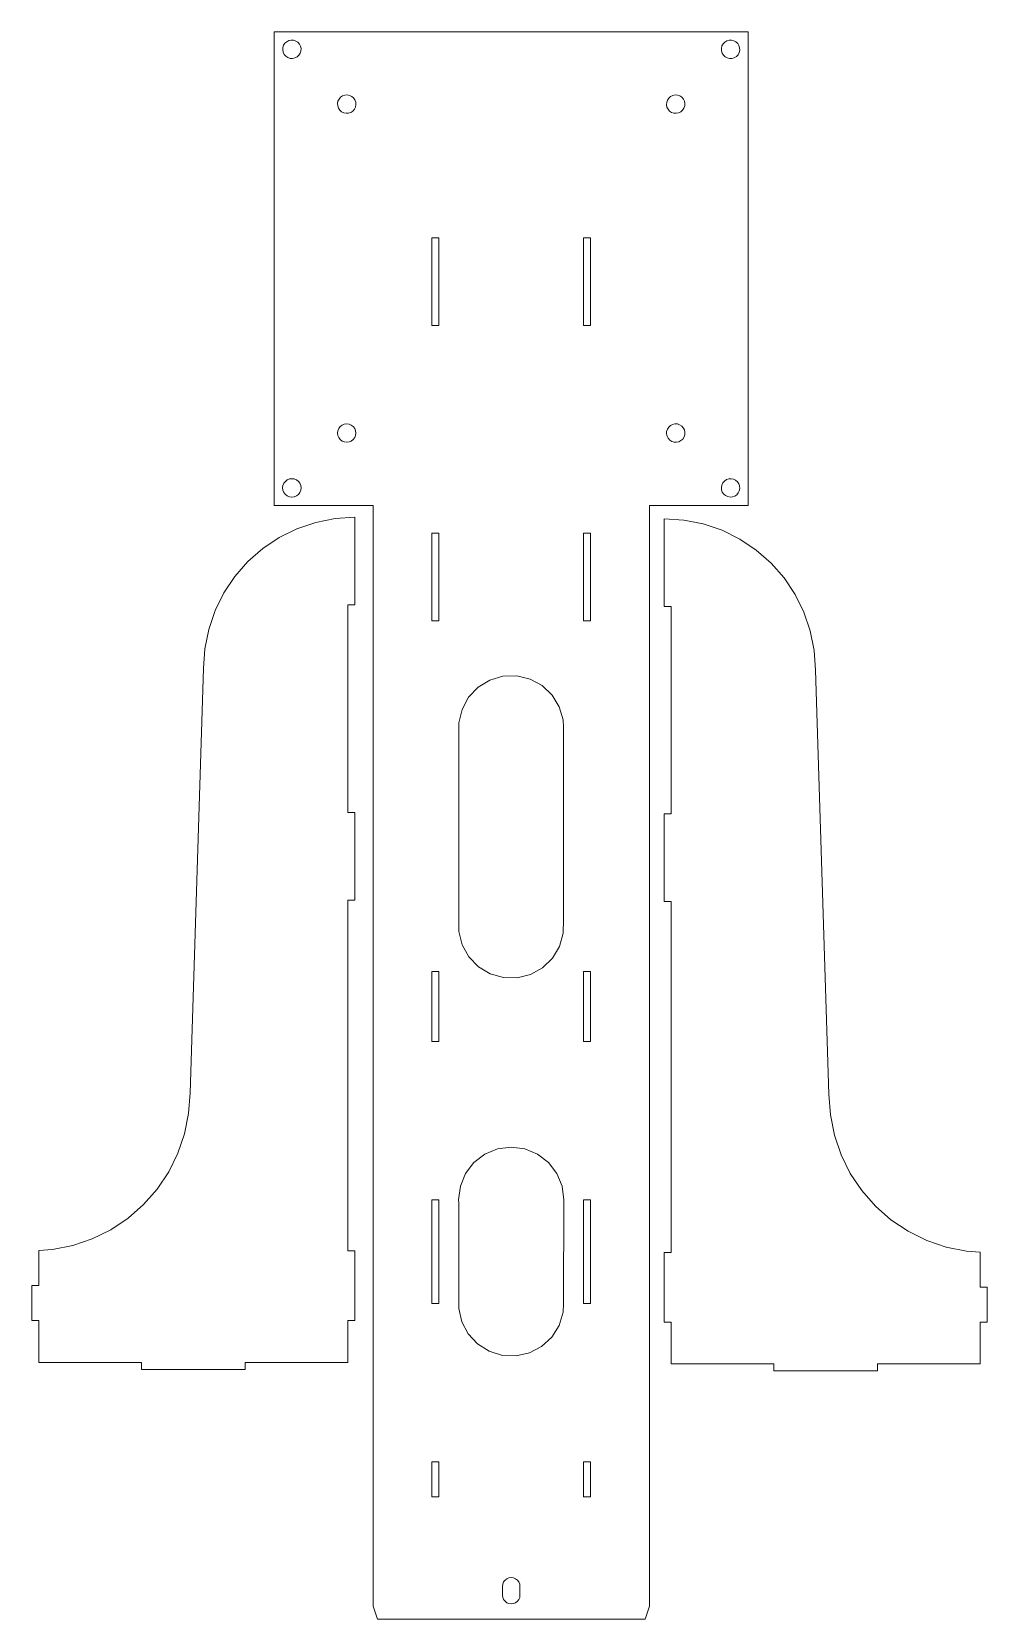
# Model space of a CAD drawing. Header units: millimetres. Extents: x -109 to 109, y -181 to 181.
import ezdxf

# ---------------------------------------------------------------- set-up
doc = ezdxf.new("R2010")
doc.units = ezdxf.units.MM
doc.header["$MEASUREMENT"] = 0

msp = doc.modelspace()

# ---------------------------------------------------------------- linework, layer by layer
at = {"lineweight": 9}
for points in [[(-53.613, 180.5488), (-53.613, 180.5488), (54.3916, 180.5488), (54.3916, 180.5488)], [(-53.613, 72.5441), (-53.613, 72.5441), (-53.613, 180.5488), (-53.613, 180.5488)], [(-51.502, 177.4659), (-51.502, 177.4659), (-51.6751, 176.9457), (-51.6751, 176.9457)], [(-51.2003, 177.9236), (-51.2003, 177.9236), (-51.502, 177.4659), (-51.502, 177.4659)], [(-50.7902, 178.2876), (-50.7902, 178.2876), (-51.2003, 177.9236), (-51.2003, 177.9236)], [(-50.3001, 178.5331), (-50.3001, 178.5331), (-50.7902, 178.2876), (-50.7902, 178.2876)], [(-49.7631, 178.6433), (-49.7631, 178.6433), (-50.3001, 178.5331), (-50.3001, 178.5331)], [(-49.2157, 178.6108), (-49.2157, 178.6108), (-49.7631, 178.6433), (-49.7631, 178.6433)], [(-48.6956, 178.4378), (-48.6956, 178.4378), (-49.2157, 178.6108), (-49.2157, 178.6108)], [(-48.2379, 178.136), (-48.2379, 178.136), (-48.6956, 178.4378), (-48.6956, 178.4378)], [(-47.8739, 177.726), (-47.8739, 177.726), (-48.2379, 178.136), (-48.2379, 178.136)], [(-47.6284, 177.2358), (-47.6284, 177.2358), (-47.8739, 177.726), (-47.8739, 177.726)], [(48.692, 177.7825), (48.692, 177.7825), (48.4306, 177.3006), (48.4306, 177.3006)], [(49.0693, 178.1803), (49.0693, 178.1803), (48.692, 177.7825), (48.692, 177.7825)], [(49.5367, 178.4669), (49.5367, 178.4669), (49.0693, 178.1803), (49.0693, 178.1803)], [(50.0623, 178.6228), (50.0623, 178.6228), (49.5367, 178.4669), (49.5367, 178.4669)], [(50.6103, 178.6373), (50.6103, 178.6373), (50.0623, 178.6228), (50.0623, 178.6228)], [(51.1434, 178.5094), (51.1434, 178.5094), (50.6103, 178.6373), (50.6103, 178.6373)], [(51.6253, 178.2481), (51.6253, 178.2481), (51.1434, 178.5094), (51.1434, 178.5094)], [(52.0231, 177.8708), (52.0231, 177.8708), (51.6253, 178.2481), (51.6253, 178.2481)], [(52.3097, 177.4034), (52.3097, 177.4034), (52.0231, 177.8708), (52.0231, 177.8708)], [(52.4655, 176.8778), (52.4655, 176.8778), (52.3097, 177.4034), (52.3097, 177.4034)], [(54.3916, 180.5488), (54.3916, 180.5488), (54.3916, 72.5441), (54.3916, 72.5441)], [(-51.6751, 176.9457), (-51.6751, 176.9457), (-51.7075, 176.3984), (-51.7075, 176.3984)], [(-51.7075, 176.3984), (-51.7075, 176.3984), (-51.5973, 175.8614), (-51.5973, 175.8614)], [(-51.5973, 175.8614), (-51.5973, 175.8614), (-51.3518, 175.3712), (-51.3518, 175.3712)], [(-51.3518, 175.3712), (-51.3518, 175.3712), (-50.9878, 174.9612), (-50.9878, 174.9612)], [(-50.9878, 174.9612), (-50.9878, 174.9612), (-50.5301, 174.6594), (-50.5301, 174.6594)], [(-50.5301, 174.6594), (-50.5301, 174.6594), (-50.01, 174.4864), (-50.01, 174.4864)], [(-50.01, 174.4864), (-50.01, 174.4864), (-49.4627, 174.4539), (-49.4627, 174.4539)], [(-49.4627, 174.4539), (-49.4627, 174.4539), (-48.9257, 174.5642), (-48.9257, 174.5642)], [(-48.9257, 174.5642), (-48.9257, 174.5642), (-48.4355, 174.8096), (-48.4355, 174.8096)], [(-48.4355, 174.8096), (-48.4355, 174.8096), (-48.0255, 175.1736), (-48.0255, 175.1736)], [(-48.0255, 175.1736), (-48.0255, 175.1736), (-47.7237, 175.6313), (-47.7237, 175.6313)], [(-47.7237, 175.6313), (-47.7237, 175.6313), (-47.5506, 176.1515), (-47.5506, 176.1515)], [(-47.5182, 176.6988), (-47.5182, 176.6988), (-47.6284, 177.2358), (-47.6284, 177.2358)], [(-47.5506, 176.1515), (-47.5506, 176.1515), (-47.5182, 176.6988), (-47.5182, 176.6988)], [(48.4306, 177.3006), (48.4306, 177.3006), (48.3028, 176.7675), (48.3028, 176.7675)], [(48.3028, 176.7675), (48.3028, 176.7675), (48.3173, 176.2194), (48.3173, 176.2194)], [(48.3173, 176.2194), (48.3173, 176.2194), (48.4732, 175.6938), (48.4732, 175.6938)], [(48.4732, 175.6938), (48.4732, 175.6938), (48.7598, 175.2264), (48.7598, 175.2264)], [(48.7598, 175.2264), (48.7598, 175.2264), (49.1576, 174.8492), (49.1576, 174.8492)], [(49.1576, 174.8492), (49.1576, 174.8492), (49.6395, 174.5878), (49.6395, 174.5878)], [(49.6395, 174.5878), (49.6395, 174.5878), (50.1726, 174.4599), (50.1726, 174.4599)], [(50.1726, 174.4599), (50.1726, 174.4599), (50.7206, 174.4745), (50.7206, 174.4745)], [(50.7206, 174.4745), (50.7206, 174.4745), (51.2463, 174.6303), (51.2463, 174.6303)], [(51.2463, 174.6303), (51.2463, 174.6303), (51.7136, 174.9169), (51.7136, 174.9169)], [(51.7136, 174.9169), (51.7136, 174.9169), (52.0908, 175.3147), (52.0908, 175.3147)], [(52.0908, 175.3147), (52.0908, 175.3147), (52.3523, 175.7967), (52.3523, 175.7967)], [(52.3523, 175.7967), (52.3523, 175.7967), (52.4801, 176.3298), (52.4801, 176.3298)], [(52.4801, 176.3298), (52.4801, 176.3298), (52.4655, 176.8778), (52.4655, 176.8778)], [(-39.1055, 164.7097), (-39.1055, 164.7097), (-39.2088, 164.1713), (-39.2088, 164.1713)], [(-39.2088, 164.1713), (-39.2088, 164.1713), (-39.1693, 163.6245), (-39.1693, 163.6245)], [(-39.1693, 163.6245), (-39.1693, 163.6245), (-38.9895, 163.1065), (-38.9895, 163.1065)], [(-38.8663, 165.203), (-38.8663, 165.203), (-39.1055, 164.7097), (-39.1055, 164.7097)], [(-38.9895, 163.1065), (-38.9895, 163.1065), (-38.6818, 162.6528), (-38.6818, 162.6528)], [(-38.5076, 165.6176), (-38.5076, 165.6176), (-38.8663, 165.203), (-38.8663, 165.203)], [(-38.0538, 165.9253), (-38.0538, 165.9253), (-38.5076, 165.6176), (-38.5076, 165.6176)], [(-37.5359, 166.105), (-37.5359, 166.105), (-38.0538, 165.9253), (-38.0538, 165.9253)], [(-36.9891, 166.1446), (-36.9891, 166.1446), (-37.5359, 166.105), (-37.5359, 166.105)], [(-36.4507, 166.0412), (-36.4507, 166.0412), (-36.9891, 166.1446), (-36.9891, 166.1446)], [(-35.9574, 165.8021), (-35.9574, 165.8021), (-36.4507, 166.0412), (-36.4507, 166.0412)], [(-35.5428, 165.4434), (-35.5428, 165.4434), (-35.9574, 165.8021), (-35.9574, 165.8021)], [(-35.717, 162.4785), (-35.717, 162.4785), (-35.3583, 162.8932), (-35.3583, 162.8932)], [(-35.2352, 164.9896), (-35.2352, 164.9896), (-35.5428, 165.4434), (-35.5428, 165.4434)], [(-35.3583, 162.8932), (-35.3583, 162.8932), (-35.1191, 163.3865), (-35.1191, 163.3865)], [(-35.0554, 164.4717), (-35.0554, 164.4717), (-35.2352, 164.9896), (-35.2352, 164.9896)], [(-35.1191, 163.3865), (-35.1191, 163.3865), (-35.0158, 163.9249), (-35.0158, 163.9249)], [(-35.0158, 163.9249), (-35.0158, 163.9249), (-35.0554, 164.4717), (-35.0554, 164.4717)], [(35.8331, 164.4673), (35.8331, 164.4673), (35.7948, 163.9204), (35.7948, 163.9204)], [(35.7948, 163.9204), (35.7948, 163.9204), (35.8991, 163.3822), (35.8991, 163.3822)], [(36.0117, 164.9856), (36.0117, 164.9856), (35.8331, 164.4673), (35.8331, 164.4673)], [(35.8991, 163.3822), (35.8991, 163.3822), (36.1394, 162.8894), (36.1394, 162.8894)], [(36.3184, 165.4401), (36.3184, 165.4401), (36.0117, 164.9856), (36.0117, 164.9856)], [(36.1394, 162.8894), (36.1394, 162.8894), (36.4989, 162.4755), (36.4989, 162.4755)], [(36.7323, 165.7996), (36.7323, 165.7996), (36.3184, 165.4401), (36.3184, 165.4401)], [(37.2251, 166.0398), (37.2251, 166.0398), (36.7323, 165.7996), (36.7323, 165.7996)], [(37.7633, 166.1443), (37.7633, 166.1443), (37.2251, 166.0398), (37.2251, 166.0398)], [(38.3102, 166.1059), (38.3102, 166.1059), (37.7633, 166.1443), (37.7633, 166.1443)], [(38.8284, 165.9273), (38.8284, 165.9273), (38.3102, 166.1059), (38.3102, 166.1059)], [(39.2829, 165.6206), (39.2829, 165.6206), (38.8284, 165.9273), (38.8284, 165.9273)], [(39.6424, 165.2067), (39.6424, 165.2067), (39.2829, 165.6206), (39.2829, 165.6206)], [(39.4635, 162.6561), (39.4635, 162.6561), (39.7701, 163.1105), (39.7701, 163.1105)], [(39.8826, 164.7139), (39.8826, 164.7139), (39.6424, 165.2067), (39.6424, 165.2067)], [(39.7701, 163.1105), (39.7701, 163.1105), (39.9487, 163.6289), (39.9487, 163.6289)], [(39.9871, 164.1757), (39.9871, 164.1757), (39.8826, 164.7139), (39.8826, 164.7139)], [(39.9487, 163.6289), (39.9487, 163.6289), (39.9871, 164.1757), (39.9871, 164.1757)], [(-38.6818, 162.6528), (-38.6818, 162.6528), (-38.2672, 162.2941), (-38.2672, 162.2941)], [(-38.2672, 162.2941), (-38.2672, 162.2941), (-37.7739, 162.0549), (-37.7739, 162.0549)], [(-37.7739, 162.0549), (-37.7739, 162.0549), (-37.2355, 161.9516), (-37.2355, 161.9516)], [(-37.2355, 161.9516), (-37.2355, 161.9516), (-36.6887, 161.9912), (-36.6887, 161.9912)], [(-36.6887, 161.9912), (-36.6887, 161.9912), (-36.1708, 162.1709), (-36.1708, 162.1709)], [(-36.1708, 162.1709), (-36.1708, 162.1709), (-35.717, 162.4785), (-35.717, 162.4785)], [(36.4989, 162.4755), (36.4989, 162.4755), (36.9534, 162.1689), (36.9534, 162.1689)], [(36.9534, 162.1689), (36.9534, 162.1689), (37.4717, 161.9903), (37.4717, 161.9903)], [(37.4717, 161.9903), (37.4717, 161.9903), (38.0186, 161.9519), (38.0186, 161.9519)], [(38.0186, 161.9519), (38.0186, 161.9519), (38.5568, 162.0564), (38.5568, 162.0564)], [(38.5568, 162.0564), (38.5568, 162.0564), (39.0496, 162.2965), (39.0496, 162.2965)], [(39.0496, 162.2965), (39.0496, 162.2965), (39.4635, 162.6561), (39.4635, 162.6561)], [(-17.7115, 133.5414), (-17.7115, 133.5414), (-16.1114, 133.5414), (-16.1114, 133.5414)], [(-17.7115, 113.5406), (-17.7115, 113.5406), (-17.7115, 133.5414), (-17.7115, 133.5414)], [(-16.1114, 133.5414), (-16.1114, 133.5414), (-16.1114, 113.5406), (-16.1114, 113.5406)], [(16.89, 113.5406), (16.89, 113.5406), (16.89, 133.5414), (16.89, 133.5414)], [(16.89, 133.5414), (16.89, 133.5414), (18.4901, 133.5414), (18.4901, 133.5414)], [(18.4901, 133.5414), (18.4901, 133.5414), (18.4901, 113.5406), (18.4901, 113.5406)], [(-16.1114, 113.5406), (-16.1114, 113.5406), (-17.7115, 113.5406), (-17.7115, 113.5406)], [(18.4901, 113.5406), (18.4901, 113.5406), (16.89, 113.5406), (16.89, 113.5406)], [(-38.5973, 90.5298), (-38.5973, 90.5298), (-38.931, 90.0949), (-38.931, 90.0949)], [(-38.1624, 90.8636), (-38.1624, 90.8636), (-38.5973, 90.5298), (-38.5973, 90.5298)], [(-37.6559, 91.0733), (-37.6559, 91.0733), (-38.1624, 90.8636), (-38.1624, 90.8636)], [(-37.1124, 91.1449), (-37.1124, 91.1449), (-37.6559, 91.0733), (-37.6559, 91.0733)], [(-36.5688, 91.0733), (-36.5688, 91.0733), (-37.1124, 91.1449), (-37.1124, 91.1449)], [(-36.0623, 90.8636), (-36.0623, 90.8636), (-36.5688, 91.0733), (-36.5688, 91.0733)], [(-35.6273, 90.5298), (-35.6273, 90.5298), (-36.0623, 90.8636), (-36.0623, 90.8636)], [(-35.2936, 90.0949), (-35.2936, 90.0949), (-35.6273, 90.5298), (-35.6273, 90.5298)], [(36.6972, 90.7727), (36.6972, 90.7727), (36.2907, 90.4049), (36.2907, 90.4049)], [(37.1851, 91.0228), (37.1851, 91.0228), (36.6972, 90.7727), (36.6972, 90.7727)], [(37.7211, 91.1381), (37.7211, 91.1381), (37.1851, 91.0228), (37.1851, 91.0228)], [(38.2686, 91.1107), (38.2686, 91.1107), (37.7211, 91.1381), (37.7211, 91.1381)], [(38.7904, 90.9425), (38.7904, 90.9425), (38.2686, 91.1107), (38.2686, 91.1107)], [(39.2509, 90.645), (39.2509, 90.645), (38.7904, 90.9425), (38.7904, 90.9425)], [(39.6187, 90.2385), (39.6187, 90.2385), (39.2509, 90.645), (39.2509, 90.645)], [(-39.1409, 89.5884), (-39.1409, 89.5884), (-39.2124, 89.0449), (-39.2124, 89.0449)], [(-39.2124, 89.0449), (-39.2124, 89.0449), (-39.1409, 88.5013), (-39.1409, 88.5013)], [(-38.931, 90.0949), (-38.931, 90.0949), (-39.1409, 89.5884), (-39.1409, 89.5884)], [(-39.1409, 88.5013), (-39.1409, 88.5013), (-38.931, 87.9948), (-38.931, 87.9948)], [(-38.931, 87.9948), (-38.931, 87.9948), (-38.5973, 87.5598), (-38.5973, 87.5598)], [(-38.5973, 87.5598), (-38.5973, 87.5598), (-38.1624, 87.2261), (-38.1624, 87.2261)], [(-38.1624, 87.2261), (-38.1624, 87.2261), (-37.6559, 87.0163), (-37.6559, 87.0163)], [(-37.6559, 87.0163), (-37.6559, 87.0163), (-37.1124, 86.9447), (-37.1124, 86.9447)], [(-37.1124, 86.9447), (-37.1124, 86.9447), (-36.5688, 87.0163), (-36.5688, 87.0163)], [(-36.5688, 87.0163), (-36.5688, 87.0163), (-36.0623, 87.2261), (-36.0623, 87.2261)], [(-36.0623, 87.2261), (-36.0623, 87.2261), (-35.6273, 87.5598), (-35.6273, 87.5598)], [(-35.6273, 87.5598), (-35.6273, 87.5598), (-35.2936, 87.9948), (-35.2936, 87.9948)], [(-35.0838, 89.5884), (-35.0838, 89.5884), (-35.2936, 90.0949), (-35.2936, 90.0949)], [(-35.2936, 87.9948), (-35.2936, 87.9948), (-35.0838, 88.5013), (-35.0838, 88.5013)], [(-35.0122, 89.0449), (-35.0122, 89.0449), (-35.0838, 89.5884), (-35.0838, 89.5884)], [(-35.0838, 88.5013), (-35.0838, 88.5013), (-35.0122, 89.0449), (-35.0122, 89.0449)], [(35.8251, 89.4225), (35.8251, 89.4225), (35.7977, 88.875), (35.7977, 88.875)], [(35.7977, 88.875), (35.7977, 88.875), (35.913, 88.339), (35.913, 88.339)], [(35.9932, 89.9444), (35.9932, 89.9444), (35.8251, 89.4225), (35.8251, 89.4225)], [(35.913, 88.339), (35.913, 88.339), (36.163, 87.8511), (36.163, 87.8511)], [(36.2907, 90.4049), (36.2907, 90.4049), (35.9932, 89.9444), (35.9932, 89.9444)], [(36.163, 87.8511), (36.163, 87.8511), (36.5309, 87.4446), (36.5309, 87.4446)], [(36.5309, 87.4446), (36.5309, 87.4446), (36.9914, 87.1471), (36.9914, 87.1471)], [(36.9914, 87.1471), (36.9914, 87.1471), (37.5132, 86.979), (37.5132, 86.979)], [(37.5132, 86.979), (37.5132, 86.979), (38.0608, 86.9516), (38.0608, 86.9516)], [(38.0608, 86.9516), (38.0608, 86.9516), (38.5968, 87.0668), (38.5968, 87.0668)], [(38.5968, 87.0668), (38.5968, 87.0668), (39.0846, 87.317), (39.0846, 87.317)], [(39.0846, 87.317), (39.0846, 87.317), (39.4911, 87.6848), (39.4911, 87.6848)], [(39.4911, 87.6848), (39.4911, 87.6848), (39.7886, 88.1453), (39.7886, 88.1453)], [(39.8688, 89.7506), (39.8688, 89.7506), (39.6187, 90.2385), (39.6187, 90.2385)], [(39.7886, 88.1453), (39.7886, 88.1453), (39.9568, 88.6671), (39.9568, 88.6671)], [(39.9841, 89.2146), (39.9841, 89.2146), (39.8688, 89.7506), (39.8688, 89.7506)], [(39.9568, 88.6671), (39.9568, 88.6671), (39.9841, 89.2146), (39.9841, 89.2146)], [(-51.6414, 77.0878), (-51.6414, 77.0878), (-51.7129, 76.5443), (-51.7129, 76.5443)], [(-51.7129, 76.5443), (-51.7129, 76.5443), (-51.6414, 76.0007), (-51.6414, 76.0007)], [(-51.4316, 77.5944), (-51.4316, 77.5944), (-51.6414, 77.0878), (-51.6414, 77.0878)], [(-51.0979, 78.0293), (-51.0979, 78.0293), (-51.4316, 77.5944), (-51.4316, 77.5944)], [(-50.663, 78.363), (-50.663, 78.363), (-51.0979, 78.0293), (-51.0979, 78.0293)], [(-50.1564, 78.5729), (-50.1564, 78.5729), (-50.663, 78.363), (-50.663, 78.363)], [(-49.6129, 78.6443), (-49.6129, 78.6443), (-50.1564, 78.5729), (-50.1564, 78.5729)], [(-49.0693, 78.5729), (-49.0693, 78.5729), (-49.6129, 78.6443), (-49.6129, 78.6443)], [(-48.5628, 78.363), (-48.5628, 78.363), (-49.0693, 78.5729), (-49.0693, 78.5729)], [(-48.1278, 78.0293), (-48.1278, 78.0293), (-48.5628, 78.363), (-48.5628, 78.363)], [(-47.7941, 77.5944), (-47.7941, 77.5944), (-48.1278, 78.0293), (-48.1278, 78.0293)], [(-47.5844, 77.0878), (-47.5844, 77.0878), (-47.7941, 77.5944), (-47.7941, 77.5944)], [(-47.5128, 76.5443), (-47.5128, 76.5443), (-47.5844, 77.0878), (-47.5844, 77.0878)], [(-47.5844, 76.0007), (-47.5844, 76.0007), (-47.5128, 76.5443), (-47.5128, 76.5443)], [(48.3965, 77.2004), (48.3965, 77.2004), (48.2947, 76.6618), (48.2947, 76.6618)], [(48.2947, 76.6618), (48.2947, 76.6618), (48.3357, 76.115), (48.3357, 76.115)], [(48.3357, 76.115), (48.3357, 76.115), (48.5169, 75.5976), (48.5169, 75.5976)], [(48.6343, 77.6944), (48.6343, 77.6944), (48.3965, 77.2004), (48.3965, 77.2004)], [(48.9918, 78.11), (48.9918, 78.11), (48.6343, 77.6944), (48.6343, 77.6944)], [(49.4447, 78.4189), (49.4447, 78.4189), (48.9918, 78.11), (48.9918, 78.11)], [(49.9622, 78.6), (49.9622, 78.6), (49.4447, 78.4189), (49.4447, 78.4189)], [(50.5089, 78.6411), (50.5089, 78.6411), (49.9622, 78.6), (49.9622, 78.6)], [(51.0476, 78.5392), (51.0476, 78.5392), (50.5089, 78.6411), (50.5089, 78.6411)], [(51.5415, 78.3015), (51.5415, 78.3015), (51.0476, 78.5392), (51.0476, 78.5392)], [(51.9572, 77.9439), (51.9572, 77.9439), (51.5415, 78.3015), (51.5415, 78.3015)], [(52.2661, 77.491), (52.2661, 77.491), (51.9572, 77.9439), (51.9572, 77.9439)], [(52.4472, 76.9735), (52.4472, 76.9735), (52.2661, 77.491), (52.2661, 77.491)], [(52.3864, 75.8881), (52.3864, 75.8881), (52.4883, 76.4269), (52.4883, 76.4269)], [(52.4883, 76.4269), (52.4883, 76.4269), (52.4472, 76.9735), (52.4472, 76.9735)], [(-31.112, 72.5441), (-31.112, 72.5441), (-53.613, 72.5441), (-53.613, 72.5441)], [(-51.6414, 76.0007), (-51.6414, 76.0007), (-51.4316, 75.4943), (-51.4316, 75.4943)], [(-51.4316, 75.4943), (-51.4316, 75.4943), (-51.0979, 75.0593), (-51.0979, 75.0593)], [(-51.0979, 75.0593), (-51.0979, 75.0593), (-50.663, 74.7255), (-50.663, 74.7255)], [(-50.663, 74.7255), (-50.663, 74.7255), (-50.1564, 74.5158), (-50.1564, 74.5158)], [(-50.1564, 74.5158), (-50.1564, 74.5158), (-49.6129, 74.4442), (-49.6129, 74.4442)], [(-49.6129, 74.4442), (-49.6129, 74.4442), (-49.0693, 74.5158), (-49.0693, 74.5158)], [(-49.0693, 74.5158), (-49.0693, 74.5158), (-48.5628, 74.7255), (-48.5628, 74.7255)], [(-48.5628, 74.7255), (-48.5628, 74.7255), (-48.1278, 75.0593), (-48.1278, 75.0593)], [(-48.1278, 75.0593), (-48.1278, 75.0593), (-47.7941, 75.4943), (-47.7941, 75.4943)], [(-47.7941, 75.4943), (-47.7941, 75.4943), (-47.5844, 76.0007), (-47.5844, 76.0007)], [(-31.112, -60.7617), (-31.112, -60.7617), (-31.112, 72.5441), (-31.112, 72.5441)], [(31.8906, 72.5441), (31.8906, 72.5441), (31.8906, -60.7617), (31.8906, -60.7617)], [(54.3916, 72.5441), (54.3916, 72.5441), (31.8906, 72.5441), (31.8906, 72.5441)], [(48.5169, 75.5976), (48.5169, 75.5976), (48.8257, 75.1447), (48.8257, 75.1447)], [(48.8257, 75.1447), (48.8257, 75.1447), (49.2413, 74.7872), (49.2413, 74.7872)], [(49.2413, 74.7872), (49.2413, 74.7872), (49.7354, 74.5493), (49.7354, 74.5493)], [(49.7354, 74.5493), (49.7354, 74.5493), (50.274, 74.4475), (50.274, 74.4475)], [(50.274, 74.4475), (50.274, 74.4475), (50.8207, 74.4886), (50.8207, 74.4886)], [(50.8207, 74.4886), (50.8207, 74.4886), (51.3381, 74.6697), (51.3381, 74.6697)], [(51.3381, 74.6697), (51.3381, 74.6697), (51.7911, 74.9786), (51.7911, 74.9786)], [(51.7911, 74.9786), (51.7911, 74.9786), (52.1486, 75.3942), (52.1486, 75.3942)], [(52.1486, 75.3942), (52.1486, 75.3942), (52.3864, 75.8881), (52.3864, 75.8881)], [(-44.1747, 68.6781), (-44.1747, 68.6781), (-39.748, 69.5586), (-39.748, 69.5586)], [(-39.748, 69.5586), (-39.748, 69.5586), (-35.2443, 69.8538), (-35.2443, 69.8538)], [(-35.2443, 69.8538), (-35.2443, 69.8538), (-35.2443, 49.853), (-35.2443, 49.853)], [(35.2443, 69.496), (35.2443, 69.496), (35.2443, 49.4952), (35.2443, 49.4952)], [(39.748, 69.2008), (39.748, 69.2008), (35.2443, 69.496), (35.2443, 69.496)], [(44.1747, 68.3204), (44.1747, 68.3204), (39.748, 69.2008), (39.748, 69.2008)], [(-56.2492, 62.7236), (-56.2492, 62.7236), (-52.4965, 65.2311), (-52.4965, 65.2311)], [(-52.4965, 65.2311), (-52.4965, 65.2311), (-48.4485, 67.2273), (-48.4485, 67.2273)], [(-48.4485, 67.2273), (-48.4485, 67.2273), (-44.1747, 68.6781), (-44.1747, 68.6781)], [(-17.7115, 46.2429), (-17.7115, 46.2429), (-17.7115, 66.2439), (-17.7115, 66.2439)], [(-17.7115, 66.2439), (-17.7115, 66.2439), (-16.1114, 66.2439), (-16.1114, 66.2439)], [(-16.1114, 66.2439), (-16.1114, 66.2439), (-16.1114, 46.2429), (-16.1114, 46.2429)], [(16.89, 66.2439), (16.89, 66.2439), (18.4901, 66.2439), (18.4901, 66.2439)], [(16.89, 46.2429), (16.89, 46.2429), (16.89, 66.2439), (16.89, 66.2439)], [(18.4901, 66.2439), (18.4901, 66.2439), (18.4901, 46.2429), (18.4901, 46.2429)], [(48.4485, 66.8696), (48.4485, 66.8696), (44.1747, 68.3204), (44.1747, 68.3204)], [(52.4965, 64.8733), (52.4965, 64.8733), (48.4485, 66.8696), (48.4485, 66.8696)], [(-59.6426, 59.7477), (-59.6426, 59.7477), (-56.2492, 62.7236), (-56.2492, 62.7236)], [(56.2492, 62.3659), (56.2492, 62.3659), (52.4965, 64.8733), (52.4965, 64.8733)], [(59.6426, 59.3899), (59.6426, 59.3899), (56.2492, 62.3659), (56.2492, 62.3659)], [(-62.6185, 56.3544), (-62.6185, 56.3544), (-59.6426, 59.7477), (-59.6426, 59.7477)], [(62.6185, 55.9966), (62.6185, 55.9966), (59.6426, 59.3899), (59.6426, 59.3899)], [(-65.1259, 52.6016), (-65.1259, 52.6016), (-62.6185, 56.3544), (-62.6185, 56.3544)], [(65.1259, 52.2438), (65.1259, 52.2438), (62.6185, 55.9966), (62.6185, 55.9966)], [(-67.1222, 48.5536), (-67.1222, 48.5536), (-65.1259, 52.6016), (-65.1259, 52.6016)], [(67.1222, 48.1959), (67.1222, 48.1959), (65.1259, 52.2438), (65.1259, 52.2438)], [(-68.573, 44.2798), (-68.573, 44.2798), (-67.1222, 48.5536), (-67.1222, 48.5536)], [(-36.8444, 49.853), (-36.8444, 49.853), (-36.8444, 2.5562), (-36.8444, 2.5562)], [(-35.2443, 49.853), (-35.2443, 49.853), (-36.8444, 49.853), (-36.8444, 49.853)], [(35.2443, 49.4952), (35.2443, 49.4952), (36.8444, 49.4952), (36.8444, 49.4952)], [(36.8444, 49.4952), (36.8444, 49.4952), (36.8444, 2.1985), (36.8444, 2.1985)], [(68.573, 43.922), (68.573, 43.922), (67.1222, 48.1959), (67.1222, 48.1959)], [(-69.4535, 39.8531), (-69.4535, 39.8531), (-68.573, 44.2798), (-68.573, 44.2798)], [(-16.1114, 46.2429), (-16.1114, 46.2429), (-17.7115, 46.2429), (-17.7115, 46.2429)], [(18.4901, 46.2429), (18.4901, 46.2429), (16.89, 46.2429), (16.89, 46.2429)], [(69.4535, 39.4954), (69.4535, 39.4954), (68.573, 43.922), (68.573, 43.922)], [(-69.7487, 35.3494), (-69.7487, 35.3494), (-69.4535, 39.8531), (-69.4535, 39.8531)], [(69.7487, 34.9916), (69.7487, 34.9916), (69.4535, 39.4954), (69.4535, 39.4954)], [(-72.8338, -61.3744), (-72.8338, -61.3744), (-69.7487, 35.3494), (-69.7487, 35.3494)], [(-4.4907, 32.7054), (-4.4907, 32.7054), (-7.162, 31.0687), (-7.162, 31.0687)], [(-1.4869, 33.5949), (-1.4869, 33.5949), (-4.4907, 32.7054), (-4.4907, 32.7054)], [(1.6448, 33.6766), (1.6448, 33.6766), (-1.4869, 33.5949), (-1.4869, 33.5949)], [(4.6909, 32.9449), (4.6909, 32.9449), (1.6448, 33.6766), (1.6448, 33.6766)], [(7.4439, 31.4499), (7.4439, 31.4499), (4.6909, 32.9449), (4.6909, 32.9449)], [(72.8338, -61.7322), (72.8338, -61.7322), (69.7487, 34.9916), (69.7487, 34.9916)], [(-7.162, 31.0687), (-7.162, 31.0687), (-9.3186, 28.7965), (-9.3186, 28.7965)], [(9.7161, 29.2932), (9.7161, 29.2932), (7.4439, 31.4499), (7.4439, 31.4499)], [(11.3528, 26.6219), (11.3528, 26.6219), (9.7161, 29.2932), (9.7161, 29.2932)], [(-10.8138, 26.0435), (-10.8138, 26.0435), (-11.5454, 22.9974), (-11.5454, 22.9974)], [(-9.3186, 28.7965), (-9.3186, 28.7965), (-10.8138, 26.0435), (-10.8138, 26.0435)], [(12.2422, 23.6181), (12.2422, 23.6181), (11.3528, 26.6219), (11.3528, 26.6219)], [(-11.5454, 22.9974), (-11.5454, 22.9974), (-11.5282, 22.3415), (-11.5282, 22.3415)], [(-11.5282, 22.3415), (-11.5282, 22.3415), (-11.5319, -24.6377), (-11.5319, -24.6377)], [(12.2857, 21.9543), (12.2857, 21.9543), (12.2422, 23.6181), (12.2422, 23.6181)], [(12.2857, 21.9543), (12.2857, 21.9543), (12.3105, -21.8824), (12.3105, -21.8824)], [(-36.8444, 2.5562), (-36.8444, 2.5562), (-35.2443, 2.5562), (-35.2443, 2.5562)], [(-35.2443, 2.5562), (-35.2443, 2.5562), (-35.2443, -17.4447), (-35.2443, -17.4447)], [(35.2443, 2.1985), (35.2443, 2.1985), (35.2443, -17.8025), (35.2443, -17.8025)], [(36.8444, 2.1985), (36.8444, 2.1985), (35.2443, 2.1985), (35.2443, 2.1985)], [(-36.8444, -17.4447), (-36.8444, -17.4447), (-35.2443, -17.4447), (-35.2443, -17.4447)], [(-36.8444, -17.4447), (-36.8444, -17.4447), (-36.8444, -97.4481), (-36.8444, -97.4481)], [(36.8444, -17.8025), (36.8444, -17.8025), (35.2443, -17.8025), (35.2443, -17.8025)], [(36.8444, -97.8059), (36.8444, -97.8059), (36.8444, -17.8025), (36.8444, -17.8025)], [(-11.5319, -24.6377), (-11.5319, -24.6377), (-10.7692, -27.6762), (-10.7692, -27.6762)], [(11.4022, -28.0276), (11.4022, -28.0276), (12.2608, -25.0148), (12.2608, -25.0148)], [(12.3105, -21.8824), (12.3105, -21.8824), (12.2608, -25.0148), (12.2608, -25.0148)], [(-10.7692, -27.6762), (-10.7692, -27.6762), (-9.2459, -30.4137), (-9.2459, -30.4137)], [(9.793, -30.7155), (9.793, -30.7155), (11.4022, -28.0276), (11.4022, -28.0276)], [(-9.2459, -30.4137), (-9.2459, -30.4137), (-7.0661, -32.6638), (-7.0661, -32.6638)], [(7.543, -32.8953), (7.543, -32.8953), (9.793, -30.7155), (9.793, -30.7155)], [(-17.7115, -49.6563), (-17.7115, -49.6563), (-17.7115, -33.7605), (-17.7115, -33.7605)], [(-17.7115, -33.7605), (-17.7115, -33.7605), (-16.1114, -33.7605), (-16.1114, -33.7605)], [(-16.1114, -33.7605), (-16.1114, -33.7605), (-16.1114, -49.6563), (-16.1114, -49.6563)], [(-7.0661, -32.6638), (-7.0661, -32.6638), (-4.3782, -34.2729), (-4.3782, -34.2729)], [(-4.3782, -34.2729), (-4.3782, -34.2729), (-1.3655, -35.1316), (-1.3655, -35.1316)], [(-1.3655, -35.1316), (-1.3655, -35.1316), (1.7669, -35.1812), (1.7669, -35.1812)], [(1.7669, -35.1812), (1.7669, -35.1812), (4.8054, -34.4184), (4.8054, -34.4184)], [(4.8054, -34.4184), (4.8054, -34.4184), (7.543, -32.8953), (7.543, -32.8953)], [(16.89, -49.6563), (16.89, -49.6563), (16.89, -33.7605), (16.89, -33.7605)], [(16.89, -33.7605), (16.89, -33.7605), (18.4901, -33.7605), (18.4901, -33.7605)], [(18.4901, -33.7605), (18.4901, -33.7605), (18.4901, -49.6563), (18.4901, -49.6563)], [(-16.1114, -49.6563), (-16.1114, -49.6563), (-17.7115, -49.6563), (-17.7115, -49.6563)], [(18.4901, -49.6563), (18.4901, -49.6563), (16.89, -49.6563), (16.89, -49.6563)], [(-73.1424, -66.083), (-73.1424, -66.083), (-72.8338, -61.3744), (-72.8338, -61.3744)], [(-31.112, -134.4249), (-31.112, -134.4249), (-31.112, -60.7617), (-31.112, -60.7617)], [(31.8906, -60.7617), (31.8906, -60.7617), (31.8906, -134.4249), (31.8906, -134.4249)], [(73.1424, -66.4408), (73.1424, -66.4408), (72.8338, -61.7322), (72.8338, -61.7322)], [(-74.0629, -70.711), (-74.0629, -70.711), (-73.1424, -66.083), (-73.1424, -66.083)], [(74.0629, -71.0688), (74.0629, -71.0688), (73.1424, -66.4408), (73.1424, -66.4408)], [(-75.5797, -75.1793), (-75.5797, -75.1793), (-74.0629, -70.711), (-74.0629, -70.711)], [(75.5797, -75.537), (75.5797, -75.537), (74.0629, -71.0688), (74.0629, -71.0688)], [(-77.6667, -79.4112), (-77.6667, -79.4112), (-75.5797, -75.1793), (-75.5797, -75.1793)], [(-5.6109, -75.37), (-5.6109, -75.37), (-8.0964, -77.2771), (-8.0964, -77.2771)], [(-2.7167, -74.1712), (-2.7167, -74.1712), (-5.6109, -75.37), (-5.6109, -75.37)], [(0.3893, -73.7622), (0.3893, -73.7622), (-2.7167, -74.1712), (-2.7167, -74.1712)], [(3.4953, -74.1712), (3.4953, -74.1712), (0.3893, -73.7622), (0.3893, -73.7622)], [(6.3896, -75.37), (6.3896, -75.37), (3.4953, -74.1712), (3.4953, -74.1712)], [(8.875, -77.2771), (8.875, -77.2771), (6.3896, -75.37), (6.3896, -75.37)], [(77.6667, -79.769), (77.6667, -79.769), (75.5797, -75.537), (75.5797, -75.537)], [(-80.2883, -83.3347), (-80.2883, -83.3347), (-77.6667, -79.4112), (-77.6667, -79.4112)], [(-8.0964, -77.2771), (-8.0964, -77.2771), (-10.0035, -79.7625), (-10.0035, -79.7625)], [(10.782, -79.7625), (10.782, -79.7625), (8.875, -77.2771), (8.875, -77.2771)], [(-11.2024, -82.6568), (-11.2024, -82.6568), (-11.6112, -85.7627), (-11.6112, -85.7627)], [(-10.0035, -79.7625), (-10.0035, -79.7625), (-11.2024, -82.6568), (-11.2024, -82.6568)], [(11.9809, -82.6568), (11.9809, -82.6568), (10.782, -79.7625), (10.782, -79.7625)], [(12.3898, -85.7627), (12.3898, -85.7627), (11.9809, -82.6568), (11.9809, -82.6568)], [(80.2883, -83.6925), (80.2883, -83.6925), (77.6667, -79.769), (77.6667, -79.769)], [(-83.3995, -86.8824), (-83.3995, -86.8824), (-80.2883, -83.3347), (-80.2883, -83.3347)], [(-17.7115, -109.4238), (-17.7115, -109.4238), (-17.7115, -85.7627), (-17.7115, -85.7627)], [(-17.7115, -85.7627), (-17.7115, -85.7627), (-16.1114, -85.7627), (-16.1114, -85.7627)], [(-16.1114, -85.7627), (-16.1114, -85.7627), (-16.1114, -109.4238), (-16.1114, -109.4238)], [(-11.6112, -85.7627), (-11.6112, -85.7627), (-11.517, -86.4781), (-11.517, -86.4781)], [(-11.517, -109.4238), (-11.517, -109.4238), (-11.517, -86.4781), (-11.517, -86.4781)], [(12.3898, -85.7627), (12.3898, -85.7627), (12.2956, -109.4238), (12.2956, -109.4238)], [(16.89, -109.4238), (16.89, -109.4238), (16.89, -85.7627), (16.89, -85.7627)], [(16.89, -85.7627), (16.89, -85.7627), (18.4901, -85.7627), (18.4901, -85.7627)], [(18.4901, -85.7627), (18.4901, -85.7627), (18.4901, -109.4238), (18.4901, -109.4238)], [(83.3995, -87.2402), (83.3995, -87.2402), (80.2883, -83.6925), (80.2883, -83.6925)], [(-90.8706, -92.6151), (-90.8706, -92.6151), (-86.9472, -89.9936), (-86.9472, -89.9936)], [(-86.9472, -89.9936), (-86.9472, -89.9936), (-83.3995, -86.8824), (-83.3995, -86.8824)], [(86.9472, -90.3514), (86.9472, -90.3514), (83.3995, -87.2402), (83.3995, -87.2402)], [(90.8706, -92.9729), (90.8706, -92.9729), (86.9472, -90.3514), (86.9472, -90.3514)], [(-95.1026, -94.7022), (-95.1026, -94.7022), (-90.8706, -92.6151), (-90.8706, -92.6151)], [(95.1026, -95.06), (95.1026, -95.06), (90.8706, -92.9729), (90.8706, -92.9729)], [(-107.3073, -97.3433), (-107.3073, -97.3433), (-104.1989, -97.1395), (-104.1989, -97.1395)], [(-107.3073, -105.3436), (-107.3073, -105.3436), (-107.3073, -97.3433), (-107.3073, -97.3433)], [(-104.1989, -97.1395), (-104.1989, -97.1395), (-99.5709, -96.219), (-99.5709, -96.219)], [(-99.5709, -96.219), (-99.5709, -96.219), (-95.1026, -94.7022), (-95.1026, -94.7022)], [(-36.8444, -97.4481), (-36.8444, -97.4481), (-35.2443, -97.4481), (-35.2443, -97.4481)], [(-35.2443, -97.4481), (-35.2443, -97.4481), (-35.2443, -113.3439), (-35.2443, -113.3439)], [(99.5709, -96.5767), (99.5709, -96.5767), (95.1026, -95.06), (95.1026, -95.06)], [(104.1989, -97.4973), (104.1989, -97.4973), (99.5709, -96.5767), (99.5709, -96.5767)], [(107.3073, -97.701), (107.3073, -97.701), (104.1989, -97.4973), (104.1989, -97.4973)], [(107.3073, -105.7014), (107.3073, -105.7014), (107.3073, -97.701), (107.3073, -97.701)], [(35.2443, -97.8059), (35.2443, -97.8059), (35.2443, -113.7017), (35.2443, -113.7017)], [(36.8444, -97.8059), (36.8444, -97.8059), (35.2443, -97.8059), (35.2443, -97.8059)], [(-108.9074, -105.3436), (-108.9074, -105.3436), (-107.3073, -105.3436), (-107.3073, -105.3436)], [(-108.9074, -113.3439), (-108.9074, -113.3439), (-108.9074, -105.3436), (-108.9074, -105.3436)], [(108.9074, -105.7014), (108.9074, -105.7014), (107.3073, -105.7014), (107.3073, -105.7014)], [(108.9074, -113.7017), (108.9074, -113.7017), (108.9074, -105.7014), (108.9074, -105.7014)], [(-16.1114, -109.4238), (-16.1114, -109.4238), (-17.7115, -109.4238), (-17.7115, -109.4238)], [(-11.517, -109.4238), (-11.517, -109.4238), (-11.5592, -110.5399), (-11.5592, -110.5399)], [(-11.5592, -110.5399), (-11.5592, -110.5399), (-10.8632, -113.5945), (-10.8632, -113.5945)], [(11.2951, -114.4314), (11.2951, -114.4314), (12.2196, -111.4382), (12.2196, -111.4382)], [(12.2196, -111.4382), (12.2196, -111.4382), (12.2956, -109.4238), (12.2956, -109.4238)], [(18.4901, -109.4238), (18.4901, -109.4238), (16.89, -109.4238), (16.89, -109.4238)], [(-107.3073, -113.3439), (-107.3073, -113.3439), (-108.9074, -113.3439), (-108.9074, -113.3439)], [(-107.3073, -122.8492), (-107.3073, -122.8492), (-107.3073, -113.3439), (-107.3073, -113.3439)], [(-36.8444, -113.3439), (-36.8444, -113.3439), (-36.8444, -122.8492), (-36.8444, -122.8492)], [(-35.2443, -113.3439), (-35.2443, -113.3439), (-36.8444, -113.3439), (-36.8444, -113.3439)], [(-10.8632, -113.5945), (-10.8632, -113.5945), (-9.4003, -116.3646), (-9.4003, -116.3646)], [(9.6274, -117.0834), (9.6274, -117.0834), (11.2951, -114.4314), (11.2951, -114.4314)], [(35.2443, -113.7017), (35.2443, -113.7017), (36.8444, -113.7017), (36.8444, -113.7017)], [(36.8444, -113.7017), (36.8444, -113.7017), (36.8444, -123.207), (36.8444, -123.207)], [(107.3073, -113.7017), (107.3073, -113.7017), (108.9074, -113.7017), (108.9074, -113.7017)], [(107.3073, -123.207), (107.3073, -123.207), (107.3073, -113.7017), (107.3073, -113.7017)], [(-9.4003, -116.3646), (-9.4003, -116.3646), (-7.2703, -118.6619), (-7.2703, -118.6619)], [(-7.2703, -118.6619), (-7.2703, -118.6619), (-4.6183, -120.3296), (-4.6183, -120.3296)], [(4.5599, -120.6762), (4.5599, -120.6762), (7.3302, -119.2134), (7.3302, -119.2134)], [(7.3302, -119.2134), (7.3302, -119.2134), (9.6274, -117.0834), (9.6274, -117.0834)], [(-83.9063, -122.8492), (-83.9063, -122.8492), (-107.3073, -122.8492), (-107.3073, -122.8492)], [(-83.9063, -124.4493), (-83.9063, -124.4493), (-83.9063, -122.8492), (-83.9063, -122.8492)], [(-60.2454, -124.4493), (-60.2454, -124.4493), (-60.2454, -122.8492), (-60.2454, -122.8492)], [(-60.2454, -122.8492), (-60.2454, -122.8492), (-36.8444, -122.8492), (-36.8444, -122.8492)], [(-4.6183, -120.3296), (-4.6183, -120.3296), (-1.625, -121.2541), (-1.625, -121.2541)], [(-1.625, -121.2541), (-1.625, -121.2541), (1.5054, -121.3723), (1.5054, -121.3723)], [(1.5054, -121.3723), (1.5054, -121.3723), (4.5599, -120.6762), (4.5599, -120.6762)], [(-83.9063, -124.4493), (-83.9063, -124.4493), (-60.2454, -124.4493), (-60.2454, -124.4493)], [(60.2454, -123.207), (60.2454, -123.207), (36.8444, -123.207), (36.8444, -123.207)], [(60.2454, -124.8071), (60.2454, -124.8071), (60.2454, -123.207), (60.2454, -123.207)], [(83.9063, -124.8071), (83.9063, -124.8071), (60.2454, -124.8071), (60.2454, -124.8071)], [(83.9063, -123.207), (83.9063, -123.207), (107.3073, -123.207), (107.3073, -123.207)], [(83.9063, -124.8071), (83.9063, -124.8071), (83.9063, -123.207), (83.9063, -123.207)], [(-31.112, -134.4249), (-31.112, -134.4249), (-31.112, -178.4267), (-31.112, -178.4267)], [(31.8906, -178.4267), (31.8906, -178.4267), (31.8906, -134.4249), (31.8906, -134.4249)], [(-17.7115, -145.5303), (-17.7115, -145.5303), (-16.1114, -145.5303), (-16.1114, -145.5303)], [(-17.7115, -153.5306), (-17.7115, -153.5306), (-17.7115, -145.5303), (-17.7115, -145.5303)], [(-16.1114, -145.5303), (-16.1114, -145.5303), (-16.1114, -153.5306), (-16.1114, -153.5306)], [(16.89, -153.5306), (16.89, -153.5306), (16.89, -145.5303), (16.89, -145.5303)], [(16.89, -145.5303), (16.89, -145.5303), (18.4901, -145.5303), (18.4901, -145.5303)], [(18.4901, -145.5303), (18.4901, -145.5303), (18.4901, -153.5306), (18.4901, -153.5306)], [(-16.1114, -153.5306), (-16.1114, -153.5306), (-17.7115, -153.5306), (-17.7115, -153.5306)], [(18.4901, -153.5306), (18.4901, -153.5306), (16.89, -153.5306), (16.89, -153.5306)], [(-1.5427, -173.409), (-1.5427, -173.409), (-1.6108, -173.9266), (-1.6108, -173.9266)], [(-1.3428, -172.9266), (-1.3428, -172.9266), (-1.5427, -173.409), (-1.5427, -173.409)], [(-1.025, -172.5123), (-1.025, -172.5123), (-1.3428, -172.9266), (-1.3428, -172.9266)], [(-0.6108, -172.1945), (-0.6108, -172.1945), (-1.025, -172.5123), (-1.025, -172.5123)], [(-0.1284, -171.9947), (-0.1284, -171.9947), (-0.6108, -172.1945), (-0.6108, -172.1945)], [(0.3893, -171.9265), (0.3893, -171.9265), (-0.1284, -171.9947), (-0.1284, -171.9947)], [(0.9069, -171.9947), (0.9069, -171.9947), (0.3893, -171.9265), (0.3893, -171.9265)], [(1.3893, -172.1945), (1.3893, -172.1945), (0.9069, -171.9947), (0.9069, -171.9947)], [(1.8036, -172.5123), (1.8036, -172.5123), (1.3893, -172.1945), (1.3893, -172.1945)], [(2.1214, -172.9266), (2.1214, -172.9266), (1.8036, -172.5123), (1.8036, -172.5123)], [(2.3212, -173.409), (2.3212, -173.409), (2.1214, -172.9266), (2.1214, -172.9266)], [(2.3894, -173.9266), (2.3894, -173.9266), (2.3212, -173.409), (2.3212, -173.409)], [(-1.6108, -175.9267), (-1.6108, -175.9267), (-1.6108, -173.9266), (-1.6108, -173.9266)], [(-1.5427, -176.4444), (-1.5427, -176.4444), (-1.6108, -175.9267), (-1.6108, -175.9267)], [(-1.3428, -176.9267), (-1.3428, -176.9267), (-1.5427, -176.4444), (-1.5427, -176.4444)], [(-1.025, -177.3409), (-1.025, -177.3409), (-1.3428, -176.9267), (-1.3428, -176.9267)], [(-0.6108, -177.6588), (-0.6108, -177.6588), (-1.025, -177.3409), (-1.025, -177.3409)], [(1.8036, -177.3409), (1.8036, -177.3409), (1.3893, -177.6588), (1.3893, -177.6588)], [(2.1214, -176.9267), (2.1214, -176.9267), (1.8036, -177.3409), (1.8036, -177.3409)], [(2.3212, -176.4444), (2.3212, -176.4444), (2.1214, -176.9267), (2.1214, -176.9267)], [(2.3894, -175.9267), (2.3894, -175.9267), (2.3212, -176.4444), (2.3212, -176.4444)], [(2.3894, -175.9267), (2.3894, -175.9267), (2.3894, -173.9266), (2.3894, -173.9266)], [(-31.112, -178.4267), (-31.112, -178.4267), (-30.112, -181.4269), (-30.112, -181.4269)], [(-0.1284, -177.8586), (-0.1284, -177.8586), (-0.6108, -177.6588), (-0.6108, -177.6588)], [(0.3893, -177.9267), (0.3893, -177.9267), (-0.1284, -177.8586), (-0.1284, -177.8586)], [(0.9069, -177.8586), (0.9069, -177.8586), (0.3893, -177.9267), (0.3893, -177.9267)], [(1.3893, -177.6588), (1.3893, -177.6588), (0.9069, -177.8586), (0.9069, -177.8586)], [(31.8906, -178.4267), (31.8906, -178.4267), (30.8906, -181.4269), (30.8906, -181.4269)], [(-30.112, -181.4269), (-30.112, -181.4269), (30.8906, -181.4269), (30.8906, -181.4269)]]:
    msp.add_open_spline(points, degree=3, dxfattribs=at)

doc.saveas('drawing.dxf')
